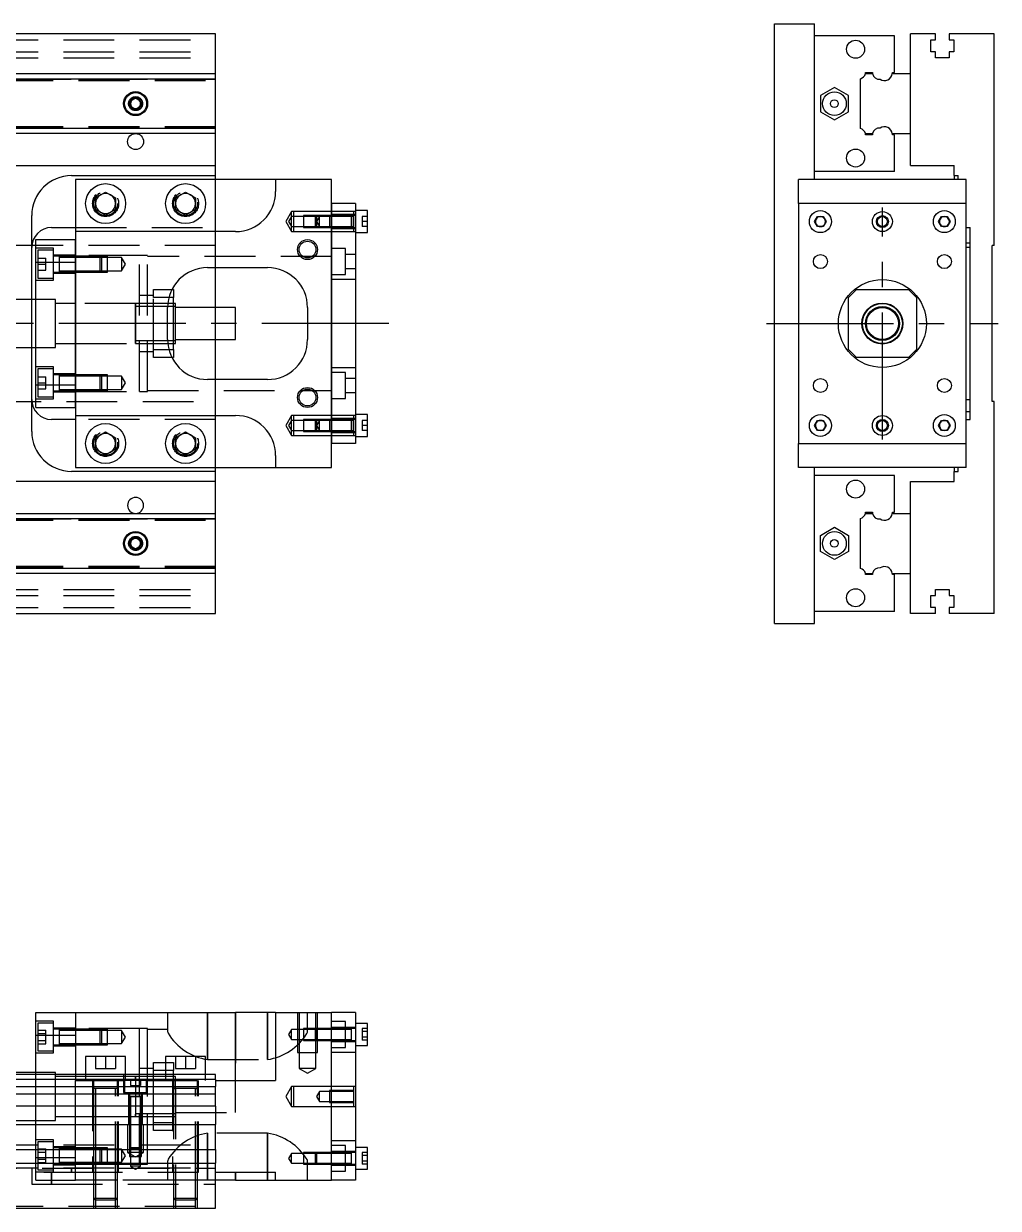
# Model space of a CAD drawing. Extents: x -10 to 596, y -254 to 77.
# Drawn here: x 352 to 595.8, y -221.3 to 75 of the extents above; entities that cross this region are included whole.
import ezdxf

# ---------------------------------------------------------------- set-up
doc = ezdxf.new("R2010")
doc.units = 0
doc.linetypes.add('CENTER', pattern=[50.8, 31.75, -6.35, 6.35, -6.35])
doc.linetypes.add('DASHED', pattern=[19.05, 12.7, -6.35])
doc.layers.get('0').update_dxf_attribs({"linetype": 'CONTINUOUS'})
doc.layers.add('CENTER', color=1, linetype='CENTER')

msp = doc.modelspace()

# ---------------------------------------------------------------- linework, layer by layer
at = {"color": 7, "linetype": 'CONTINUOUS'}
for p, q in [((539.79, -75), (539.79, 75)), ((539.79, 75), (549.79, 75)), ((549.79, 36), (549.79, 75)), ((400, 72.5), (275, 72.5)), ((400, 62.5), (400, 72.5)), ((569.79, 72), (549.79, 72)), ((569.79, 62.8), (569.79, 72)), ((573.79, 62.5), (573.79, 72.5)), ((580.09, 72.5), (573.79, 72.5)), ((580.09, 71), (580.09, 72.5)), ((583.49, 72.5), (583.49, 71)), ((594.79, 72.5), (583.49, 72.5)), ((594.79, 19.5), (594.79, 72.5)), ((578.94, 71), (580.09, 71)), ((578.94, 68), (578.94, 71)), ((583.49, 71), (584.64, 71)), ((584.64, 71), (584.64, 68)), ((580.09, 68), (578.94, 68)), ((580.09, 66.5), (580.09, 68)), ((583.49, 66.5), (580.09, 66.5)), ((583.49, 68), (583.49, 66.5)), ((584.64, 68), (583.49, 68)), ((275, 62.5), (400, 62.5)), ((400, 61.247728), (400, 62.5)), ((562.542272, 62.5), (564.31668, 62.5)), ((562.587056, 62.8), (564.29, 62.8)), ((569.267372, 62.5), (573.79, 62.5)), ((569.29, 62.8), (569.79, 62.8)), ((573.79, 47.5), (573.79, 62.5)), ((573.79, 47.5), (573.79, 62.5)), ((275, 61.247728), (400, 61.247728)), ((400, 48.752272), (400, 61.247728)), ((561.29, 48.752272), (561.29, 61.247728)), ((378.75, 55.721688), (380, 56.443376)), ((380, 56.443376), (381.25, 55.721688)), ((551.29, 57.020726), (551.289999, 52.979274)), ((554.79, 59.041452), (551.29, 57.020726)), ((558.289999, 57.020726), (554.79, 59.041452)), ((558.289999, 52.979274), (558.289999, 57.020726)), ((378.75, 54.278312), (378.75, 55.721688)), ((380, 53.556624), (378.75, 54.278312)), ((381.25, 54.278312), (380, 53.556624)), ((381.25, 55.721688), (381.25, 54.278312)), ((551.289999, 52.979274), (554.79, 50.958548)), ((554.79, 50.958548), (558.289999, 52.979274)), ((400, 48.752272), (275, 48.752272)), ((400, 47.5), (275, 47.5)), ((400, 47.5), (400, 48.752272)), ((400, 39.5), (400, 47.5)), ((562.542272, 47.5), (564.31668, 47.5)), ((569.267372, 47.5), (573.79, 47.5)), ((573.79, 39.5), (573.79, 47.5)), ((564.29, 47.2), (562.587056, 47.2)), ((569.79, 47.2), (569.29, 47.2)), ((569.79, 38), (569.79, 47.2)), ((326.708204, 39.5), (400, 39.5)), ((400, 37), (400, 39.5)), ((573.79, 39.5), (584.79, 39.5)), ((584.79, 37), (584.79, 39.5)), ((364, 37), (400, 37)), ((365, 36), (365, 23)), ((415, 36), (365, 36)), ((400, 36), (400, 37)), ((415, 36), (415, 33)), ((429, 36), (415, 36)), ((429, 30), (429, 36)), ((545.79, 30), (545.79, 36)), ((587.79, 36), (545.79, 36)), ((569.79, 38), (549.79, 38)), ((584.79, 37), (585.79, 37)), ((584.79, 37), (584.79, 36)), ((585.79, 36), (585.79, 37)), ((587.79, 30), (587.79, 36)), ((370, 31.443376), (372.5, 32.886752)), ((372.5, 32.886752), (375, 31.443376)), ((390, 31.443376), (392.5, 32.886752)), ((392.5, 32.886752), (395, 31.443376)), ((370, 28.556624), (370, 31.443376)), ((375, 31.443376), (375, 28.556624)), ((390, 28.556624), (390, 31.443376)), ((395, 31.443376), (395, 28.556624)), ((435, 30), (429, 30)), ((429, 30), (429, -30)), ((429, -30), (429, 30)), ((435, 30), (435, -30)), ((545.79, 30), (545.79, -30)), ((587.79, 30), (545.79, 30)), ((587.79, -30), (587.79, 30)), ((354, 6), (354, 27)), ((372.5, 27.113248), (370, 28.556624)), ((375, 28.556624), (372.5, 27.113248)), ((392.5, 27.113248), (390, 28.556624)), ((395, 28.556624), (392.5, 27.113248)), ((434, 23.999994), (434, 27.000006)), ((434, 23.999994), (434, 27.000006)), ((434, 26.75), (434, 27.000006)), ((434, 24.25), (434, 26.75)), ((438, 28.25), (435, 28.25)), ((438, 22.75), (438, 28.25)), ((549.846624, 25.5), (550.568312, 26.75)), ((550.568312, 26.75), (552.011688, 26.75)), ((552.011688, 26.75), (552.733376, 25.5)), ((580.846624, 25.5), (581.568312, 26.75)), ((581.568312, 26.75), (583.011688, 26.75)), ((583.011688, 26.75), (583.733376, 25.5)), ((359, 24), (365, 24)), ((434, 23.999994), (434, 24.25)), ((550.568312, 24.25), (549.846624, 25.5)), ((552.011688, 24.25), (550.568312, 24.25)), ((552.733376, 25.5), (552.011688, 24.25)), ((581.568312, 24.25), (580.846624, 25.5)), ((583.011688, 24.25), (581.568312, 24.25)), ((583.733376, 25.5), (583.011688, 24.25)), ((587.79, 24), (588.79, 24)), ((588.79, -24), (588.79, 24)), ((355, 21), (365, 21)), ((355, 15.32971), (355, 21)), ((365, 23), (365, 15.32971)), ((405, 23), (365, 23)), ((435, 22.75), (438, 22.75)), ((588.79, 20.1), (587.79, 20.1)), ((588.79, 19), (587.79, 19)), ((594.79, 19.5), (594.29, 19.5)), ((594.29, -19.5), (594.29, 19.5)), ((355, 15.32971), (365, 15.32971)), ((355, -15.32971), (355, 15.32971)), ((360.9, 16.849248), (360.9, 12.849238)), ((360.9, 16.849248), (360.9, 12.849238)), ((365, -15.32971), (365, 15.32971)), ((365, 15.32971), (365, -15.32971)), ((398, 14), (413, 14)), ((400, 4), (400, 14)), ((355, 6), (350, 6)), ((389.5, 6.5), (388.317542, 6.5)), ((389.069714, 8.5), (389.5, 8.5)), ((389.5, 8.5), (389.5, 6.5)), ((389.5, -6.5), (389.5, 6.5)), ((560.29, 8.5), (558.29, 6.5)), ((558.29, -6.5), (558.29, 6.5)), ((560.29, 8.5), (573.29, 8.5)), ((575.29, 6.5), (573.29, 8.5)), ((575.29, 6.5), (575.29, -6.5)), ((388, -4), (388, 4)), ((389.5, 4.25), (388.003126, 4.25)), ((390, 5), (389.5, 5)), ((390, 4.25), (389.5, 4.25)), ((390, 0), (390, 5)), ((405, 4), (390, 4)), ((405, 0), (405, 4)), ((423, 4), (423, -4)), ((390, -5), (390, 0)), ((405, -4), (405, 0)), ((388.003126, -4.25), (389.5, -4.25)), ((389.5, -4.25), (390, -4.25)), ((389.5, -5), (390, -5)), ((390, -4), (405, -4)), ((400, -14), (400, -4)), ((350, -6), (355, -6)), ((354, -27), (354, -6)), ((388.317542, -6.5), (389.5, -6.5)), ((389.5, -8.5), (389.069714, -8.5)), ((389.5, -6.5), (389.5, -8.5)), ((558.29, -6.5), (560.29, -8.5)), ((573.29, -8.5), (560.29, -8.5)), ((573.29, -8.5), (575.29, -6.5)), ((360.9, -12.849238), (360.9, -16.849248)), ((413, -14), (398, -14)), ((355, -21), (355, -15.32971)), ((355, -15.32971), (365, -15.32971)), ((365, -15.32971), (365, -23)), ((587.79, -19), (588.79, -19)), ((594.79, -19.5), (594.29, -19.5)), ((594.79, -72.5), (594.79, -19.5)), ((355, -21), (365, -21)), ((365, -23), (405, -23)), ((365, -23), (365, -36)), ((438, -22.75), (435, -22.75)), ((438, -28.25), (438, -22.75)), ((587.79, -22), (588.79, -22)), ((365, -24), (359, -24)), ((549.846624, -25.5), (550.568312, -24.25)), ((550.568312, -26.75), (549.846624, -25.5)), ((550.568312, -24.25), (552.011688, -24.25)), ((552.011688, -24.25), (552.733376, -25.5)), ((552.733376, -25.5), (552.011688, -26.75)), ((580.846624, -25.5), (581.568312, -24.25)), ((581.568312, -26.75), (580.846624, -25.5)), ((581.568312, -24.25), (583.011688, -24.25)), ((583.011688, -24.25), (583.733376, -25.5)), ((583.733376, -25.5), (583.011688, -26.75)), ((587.79, -24), (588.79, -24)), ((370, -28.556624), (372.5, -27.113248)), ((370, -31.443376), (370, -28.556624)), ((372.5, -27.113248), (375, -28.556624)), ((375, -28.556624), (375, -31.443376)), ((390, -28.556624), (392.5, -27.113248)), ((390, -31.443376), (390, -28.556624)), ((392.5, -27.113248), (395, -28.556624)), ((395, -28.556624), (395, -31.443376)), ((435, -28.25), (438, -28.25)), ((552.011688, -26.75), (550.568312, -26.75)), ((583.011688, -26.75), (581.568312, -26.75)), ((372.5, -32.886752), (370, -31.443376)), ((375, -31.443376), (372.5, -32.886752)), ((392.5, -32.886752), (390, -31.443376)), ((395, -31.443376), (392.5, -32.886752)), ((435, -30), (429, -30)), ((429, -36), (429, -30)), ((545.79, -30), (587.79, -30)), ((545.79, -36), (545.79, -30)), ((587.79, -36), (587.79, -30)), ((415, -33), (415, -36)), ((400, -37), (364, -37)), ((365, -36), (415, -36)), ((400, -37), (400, -36)), ((400, -39.5), (400, -37)), ((415, -36), (429, -36)), ((587.79, -36), (545.79, -36)), ((549.79, -75), (549.79, -36)), ((569.79, -38), (549.79, -38)), ((569.79, -47.2), (569.79, -38)), ((584.79, -36), (584.79, -37)), ((584.79, -39.5), (584.79, -37)), ((584.79, -37), (585.79, -37)), ((585.79, -37), (585.79, -36)), ((400, -39.5), (326.708204, -39.5)), ((400, -47.5), (400, -39.5)), ((573.79, -47.5), (573.79, -39.5)), ((573.79, -39.5), (584.79, -39.5)), ((562.587056, -47.2), (564.29, -47.2)), ((569.29, -47.2), (569.79, -47.2)), ((275, -47.5), (400, -47.5)), ((275, -48.752272), (400, -48.752272)), ((400, -48.752272), (400, -47.5)), ((400, -61.247728), (400, -48.752272)), ((561.29, -61.247728), (561.29, -48.752272)), ((562.542272, -47.5), (564.31668, -47.5)), ((569.267372, -47.5), (573.79, -47.5)), ((573.79, -62.5), (573.79, -47.5)), ((573.79, -62.5), (573.79, -47.5)), ((551.289999, -52.979274), (554.79, -50.958548)), ((551.29, -57.020726), (551.289999, -52.979274)), ((554.79, -50.958548), (558.289999, -52.979274)), ((558.289999, -52.979274), (558.289999, -57.020726)), ((378.75, -54.278312), (380, -53.556624)), ((378.75, -55.721688), (378.75, -54.278312)), ((380, -56.443376), (378.75, -55.721688)), ((380, -53.556624), (381.25, -54.278312)), ((381.25, -55.721688), (380, -56.443376)), ((381.25, -54.278312), (381.25, -55.721688)), ((554.79, -59.041452), (551.29, -57.020726)), ((558.289999, -57.020726), (554.79, -59.041452)), ((400, -61.247728), (275, -61.247728)), ((400, -62.5), (400, -61.247728)), ((400, -62.5), (275, -62.5)), ((400, -72.5), (400, -62.5)), ((562.542272, -62.5), (564.31668, -62.5)), ((564.29, -62.8), (562.587056, -62.8)), ((569.267372, -62.5), (573.79, -62.5)), ((569.79, -62.8), (569.29, -62.8)), ((569.79, -72), (569.79, -62.8)), ((573.79, -72.5), (573.79, -62.5)), ((578.94, -68), (580.09, -68)), ((578.94, -71), (578.94, -68)), ((580.09, -66.5), (583.49, -66.5)), ((580.09, -68), (580.09, -66.5)), ((583.49, -66.5), (583.49, -68)), ((583.49, -68), (584.64, -68)), ((584.64, -68), (584.64, -71)), ((580.09, -71), (578.94, -71)), ((580.09, -72.5), (580.09, -71)), ((583.49, -71), (583.49, -72.5)), ((584.64, -71), (583.49, -71)), ((275, -72.5), (400, -72.5)), ((569.79, -72), (549.79, -72)), ((580.09, -72.5), (573.79, -72.5)), ((594.79, -72.5), (583.49, -72.5)), ((539.79, -75), (549.79, -75)), ((355, -177.98029), (355, -172.31)), ((355, -172.31), (365, -172.31)), ((365, -172.31), (405, -172.31)), ((365, -172.31), (365, -187.81)), ((405, -189.31), (405, -172.31)), ((415, -172.31), (405, -172.31)), ((415, -172.31), (429, -172.31)), ((415, -172.31), (415, -189.31)), ((435, -172.31), (429, -172.31)), ((429, -214.31), (429, -172.31)), ((435, -172.31), (435, -214.31)), ((438, -175.06), (435, -175.06)), ((438, -180.56), (438, -175.06)), ((355, -177.98029), (365, -177.98029)), ((355, -187.81), (355, -177.98029)), ((435, -180.56), (438, -180.56)), ((377.5, -183.31), (367.5, -183.31)), ((367.5, -183.31), (367.5, -187.81)), ((377.5, -187.81), (377.5, -183.31)), ((397.5, -183.31), (387.5, -183.31)), ((387.5, -183.31), (387.5, -187.81)), ((397.5, -187.81), (397.5, -183.31)), ((400, -187.81), (270.5, -187.81)), ((400, -189.062272), (270.5, -189.062272)), ((355, -187.31), (349.995, -187.31)), ((400, -189.062272), (400, -187.81)), ((400, -189.062272), (400, -190.83668)), ((400, -189.31), (415, -189.31)), ((270.5, -190.83668), (400, -190.83668)), ((400, -192.733076), (400, -190.83668)), ((400, -192.733076), (270.5, -192.733076)), ((400, -195.787372), (400, -192.733076)), ((400, -195.787372), (270.5, -195.787372)), ((400, -195.787372), (400, -200.31)), ((0, -200.31), (400, -200.31)), ((400, -206.61), (400, -200.31)), ((0, -206.61), (400, -206.61)), ((400, -206.61), (400, -210.01)), ((438, -206.06), (435, -206.06)), ((438, -211.56), (438, -206.06)), ((0, -210.01), (400, -210.01)), ((400, -221.31), (400, -210.01)), ((400, -212.31), (415, -212.31)), ((405, -214.31), (405, -212.31)), ((415, -214.31), (415, -212.31)), ((435, -211.56), (438, -211.56)), ((405, -214.31), (400, -214.31)), ((405, -214.31), (415, -214.31)), ((415, -214.31), (429, -214.31)), ((435, -214.31), (429, -214.31)), ((0, -221.31), (400, -221.31))]:
    msp.add_line(p, q, dxfattribs=at)
at = {"color": 3, "linetype": 'DASHED'}
for p, q in [((0, 71), (400, 71)), ((0, 68), (400, 68)), ((0, 66.5), (400, 66.5)), ((270.5, 61.1), (400, 61.1)), ((270.5, 60.8), (400, 60.8)), ((275, 61.1147), (400, 61.1147)), ((381.477374, 55.25955), (381.5, 55)), ((400, 49.2), (270.5, 49.2)), ((400, 48.9), (270.5, 48.9)), ((400, 48.8853), (275, 48.8853)), ((400, 24), (400, 36)), ((369.5, 30), (369.520026, 30.346056)), ((395.477798, 30.364306), (395.5, 30)), ((419, 28), (417.556624, 25.5)), ((419, 26.75), (418.278312, 25.5)), ((419, 26.75), (419, 28)), ((419.5, 28), (419, 28)), ((419, 24.25), (419, 26.75)), ((422, 26.75), (419, 26.75)), ((419.5, 28), (419.5, 23)), ((429, 28), (419.5, 28)), ((422, 26.999994), (422, 24.000006)), ((425.25, 26.999994), (422, 26.999994)), ((425, 26.75), (422, 26.75)), ((425.25, 27), (425, 26.75)), ((425, 24.25), (425, 26.75)), ((429, 26.75), (425, 26.75)), ((425.25, 27), (425.25, 24)), ((429, 27), (425.25, 27)), ((429, 26.999994), (425.25, 26.999994)), ((426, 26.75), (425.278312, 25.5)), ((426, 24.25), (426, 26.75)), ((428.5, 26.999994), (428.5, 26.75)), ((428.5, 26.75), (428.5, 24.25)), ((434.5, 28), (429, 28)), ((435, 27.25), (429, 27.25)), ((434, 27), (429, 27)), ((434, 26.75), (429, 26.75)), ((434, 27), (433.995, 27)), ((434, 26.875392), (434, 27)), ((434.005, 27), (434, 27)), ((435, 27), (434, 27)), ((434, 27), (434, 26.875392)), ((434, 24.124608), (434, 26.875392)), ((434, 26.875392), (434, 25.498804)), ((434.5, 26.75), (434, 26.75)), ((434.5, 28), (434.5, 27)), ((435, 28), (434.5, 28)), ((434.5, 27), (434.5, 24)), ((436.7, 26.75), (436.7, 25.5)), ((438, 26.75), (436.7, 26.75)), ((365, 24), (400, 24)), ((400, 23), (400, 24)), ((417.556624, 25.5), (419, 23)), ((418.278312, 25.5), (419, 24.25)), ((419, 23), (419, 24.25)), ((419, 24.25), (422, 24.25)), ((422, 24.25), (425, 24.25)), ((422, 24.000006), (425.25, 24.000006)), ((425, 24.25), (429, 24.25)), ((425, 24.25), (425.25, 24)), ((425.25, 24.000006), (429, 24.000006)), ((425.25, 24), (429, 24)), ((425.278312, 25.5), (426, 24.25)), ((428.5, 24.25), (428.5, 24.000006)), ((429, 24.25), (434, 24.25)), ((429, 24), (434, 24)), ((429, 23.75), (435, 23.75)), ((433.995, 24), (434, 24)), ((434, 25.498804), (434, 24.124608)), ((434, 24.25), (434.5, 24.25)), ((434, 24), (434, 24.124608)), ((434, 24.124608), (434, 24)), ((434, 24), (434.005, 24)), ((434, 24), (435, 24)), ((434.5, 24), (434.5, 23)), ((436.7, 25.5), (436.7, 24.25)), ((438, 25.5), (436.7, 25.5)), ((438, 24.25), (436.7, 24.25)), ((365, 15.32971), (365, 21)), ((400, 14), (400, 23)), ((419, 23), (419.5, 23)), ((419.5, 23), (429, 23)), ((429, 23), (434.5, 23)), ((434.5, 23), (435, 23)), ((400, 19.5), (76.969694, 19.5)), ((359.5, 18.849242), (355, 18.849242)), ((355.5, 18.349242), (355.5, 11.349242)), ((359.5, 18.349242), (355.5, 18.349242)), ((359.5, 10.849242), (359.5, 18.849242)), ((432.5, 18.75), (429, 18.75)), ((432.5, 12.25), (432.5, 18.75)), ((355.5, 16.349242), (357.5, 16.349242)), ((355.5, 14.849242), (357.5, 14.849242)), ((357.5, 14.849242), (357.5, 16.349242)), ((357.5, 13.349242), (357.5, 14.849242)), ((365, 17.099242), (359.5, 17.099242)), ((360.9, 16.849242), (359.5, 16.849242)), ((360.9, 16.849242), (360.895, 16.849242)), ((360.9, 16.849242), (360.9, 16.63278)), ((360.905, 16.849242), (360.9, 16.849242)), ((365, 16.849242), (360.9, 16.849242)), ((360.9, 16.63278), (360.9, 13.065704)), ((365, 16.499242), (360.9, 16.499242)), ((381, 17), (365, 17)), ((371.15, 16.849242), (365, 16.849242)), ((371.150006, 16.849238), (365, 16.849238)), ((371.5, 16.499242), (365, 16.499242)), ((371.15, 12.849242), (371.15, 16.849242)), ((371.5, 16.499242), (371.15, 16.849242)), ((373, 16.849238), (371.150006, 16.849238)), ((371.5, 16.499242), (371.5, 13.199242)), ((373, 16.499242), (371.5, 16.499242)), ((373, 12.849248), (373, 16.849238)), ((376.5, 16.499242), (373, 16.499242)), ((376.5, 16.499242), (376.5, 13.199242)), ((377.452628, 14.849242), (376.5, 16.499242)), ((376.5, 13.199242), (377.452628, 14.849242)), ((381, -17), (381, 17)), ((383, 17), (381, 17)), ((383, -17), (383, 17)), ((429, 16.75), (383, 16.75)), ((435, 17.25), (432.5, 17.25)), ((355.5, 13.349242), (357.5, 13.349242)), ((359.5, 12.849242), (360.9, 12.849242)), ((359.5, 12.599242), (365, 12.599242)), ((360.895, 12.849242), (360.9, 12.849242)), ((360.9, 13.199242), (365, 13.199242)), ((360.9, 13.065704), (360.9, 12.849242)), ((360.9, 12.849242), (360.905, 12.849242)), ((360.9, 12.849242), (365, 12.849242)), ((365, 13.199242), (371.5, 13.199242)), ((365, 12.849248), (371.150006, 12.849248)), ((365, 12.849242), (371.15, 12.849242)), ((371.15, 12.849242), (371.5, 13.199242)), ((371.150006, 12.849248), (373, 12.849248)), ((371.5, 13.199242), (373, 13.199242)), ((373, 13.199242), (376.5, 13.199242)), ((429, 12.25), (432.5, 12.25)), ((432.5, 13.75), (435, 13.75)), ((355, 10.849242), (359.5, 10.849242)), ((355.5, 11.349242), (359.5, 11.349242)), ((435, 11), (429, 11)), ((354, -6), (354, 6)), ((360, 6), (355, 6)), ((360, 0), (360, 6)), ((384.5, 7), (381, 7)), ((384.5, 8.5), (389.069714, 8.5)), ((384.5, 6.5), (384.5, 8.5)), ((388.317542, 6.5), (384.5, 6.5)), ((384.5, -6.5), (384.5, 6.5)), ((365, 5), (360, 5)), ((380.005, 5), (365, 5)), ((384.5, 5), (379.995, 5)), ((380, -5.000006), (380, 5.000006)), ((380, 4.43509), (380, 5)), ((380, 5), (380, 4.435078)), ((380, 4.435078), (380, -4.435962)), ((384.5, 4.25), (380, 4.25)), ((388.050126, 5), (384.5, 5)), ((388.003126, 4.25), (384.5, 4.25)), ((389.5, 5), (388.050126, 5)), ((400, -4), (400, 4)), ((360, -6), (360, 0)), ((360, -5), (365, -5)), ((365, -5), (380.005, -5)), ((379.995, -5), (384.5, -5)), ((380, -4.25), (384.5, -4.25)), ((380, -4.998998), (380, -4.435962)), ((380, -4.435962), (380, -5)), ((380, -5), (380, -4.998998)), ((384.5, -4.25), (388.003126, -4.25)), ((384.5, -5), (388.050126, -5)), ((388.050126, -5), (389.5, -5)), ((355, -6), (360, -6)), ((381, -7), (384.5, -7)), ((384.5, -6.5), (388.317542, -6.5)), ((384.5, -8.5), (384.5, -6.5)), ((389.069714, -8.5), (384.5, -8.5)), ((359.5, -10.849242), (355, -10.849242)), ((355.5, -11.349242), (355.5, -18.349242)), ((359.5, -11.349242), (355.5, -11.349242)), ((359.5, -18.849242), (359.5, -10.849242)), ((429, -11), (435, -11)), ((355.5, -13.349242), (357.5, -13.349242)), ((357.5, -14.849242), (357.5, -13.349242)), ((365, -12.599242), (359.5, -12.599242)), ((360.9, -12.849242), (359.5, -12.849242)), ((360.9, -12.849242), (360.895, -12.849242)), ((360.9, -12.849242), (360.9, -13.065704)), ((365, -12.849242), (360.9, -12.849242)), ((360.905, -12.849242), (360.9, -12.849242)), ((360.9, -13.065704), (360.9, -16.63278)), ((365, -13.199242), (360.9, -13.199242)), ((371.15, -12.849242), (365, -12.849242)), ((371.150006, -12.849248), (365, -12.849248)), ((371.5, -13.199242), (365, -13.199242)), ((371.15, -16.849242), (371.15, -12.849242)), ((371.5, -13.199242), (371.15, -12.849242)), ((373, -12.849248), (371.150006, -12.849248)), ((371.5, -13.199242), (371.5, -16.499242)), ((373, -13.199242), (371.5, -13.199242)), ((373, -16.849238), (373, -12.849248)), ((376.5, -13.199242), (373, -13.199242)), ((376.5, -13.199242), (376.5, -16.499242)), ((377.452628, -14.849242), (376.5, -13.199242)), ((400, -23), (400, -14)), ((432.5, -12.25), (429, -12.25)), ((432.5, -18.75), (432.5, -12.25)), ((435, -13.75), (432.5, -13.75)), ((355.5, -14.849242), (357.5, -14.849242)), ((355.5, -16.349242), (357.5, -16.349242)), ((357.5, -16.349242), (357.5, -14.849242)), ((359.5, -16.849242), (360.9, -16.849242)), ((359.5, -17.099242), (365, -17.099242)), ((360.895, -16.849242), (360.9, -16.849242)), ((360.9, -16.499242), (365, -16.499242)), ((360.9, -16.63278), (360.9, -16.849242)), ((360.9, -16.849242), (365, -16.849242)), ((360.9, -16.849242), (360.905, -16.849242)), ((365, -21), (365, -15.32971)), ((365, -16.499242), (371.5, -16.499242)), ((365, -16.849238), (371.150006, -16.849238)), ((365, -16.849242), (371.15, -16.849242)), ((365, -17), (381, -17)), ((371.15, -16.849242), (371.5, -16.499242)), ((371.150006, -16.849238), (373, -16.849238)), ((371.5, -16.499242), (373, -16.499242)), ((373, -16.499242), (376.5, -16.499242)), ((376.5, -16.499242), (377.452628, -14.849242)), ((381, -17), (383, -17)), ((383, -16.75), (429, -16.75)), ((432.5, -17.25), (435, -17.25)), ((76.969694, -19.5), (400, -19.5)), ((355, -18.849242), (359.5, -18.849242)), ((355.5, -18.349242), (359.5, -18.349242)), ((429, -18.75), (432.5, -18.75)), ((400, -24), (400, -23)), ((419, -23), (417.556624, -25.5)), ((419, -24.25), (419, -23)), ((419.5, -23), (419, -23)), ((419.5, -23), (419.5, -28)), ((429, -23), (419.5, -23)), ((434.5, -23), (429, -23)), ((434.5, -23), (434.5, -24)), ((435, -23), (434.5, -23)), ((400, -24), (365, -24)), ((400, -36), (400, -24)), ((417.556624, -25.5), (419, -28)), ((419, -24.25), (418.278312, -25.5)), ((418.278312, -25.5), (419, -26.75)), ((419, -26.75), (419, -24.25)), ((422, -24.25), (419, -24.25)), ((425.25, -24.000002), (422, -24.000006)), ((422, -24.000006), (422, -26.999994)), ((425, -24.25), (422, -24.25)), ((425.25, -24), (425, -24.25)), ((425, -26.75), (425, -24.25)), ((429, -24.25), (425, -24.25)), ((425.25, -24), (425.25, -27)), ((429, -24), (425.25, -24)), ((429, -24.000006), (425.25, -24.000002)), ((426, -24.25), (425.278312, -25.5)), ((425.278312, -25.5), (426, -26.75)), ((426, -26.75), (426, -24.25)), ((428.5, -24.000006), (428.5, -24.25)), ((428.5, -24.25), (428.5, -26.75)), ((435, -23.75), (429, -23.75)), ((434, -24), (429, -24)), ((434, -24.25), (429, -24.25)), ((434, -24), (433.995, -24)), ((434, -27.000006), (434, -23.999994)), ((434, -26.99949), (434, -23.999994)), ((434, -24.124608), (434, -24)), ((435, -24), (434, -24)), ((434.005, -24), (434, -24)), ((434, -24), (434, -24.124608)), ((434, -26.875392), (434, -24.124608)), ((434, -24.124608), (434, -25.501196)), ((434.5, -24.25), (434, -24.25)), ((434, -25.501196), (434, -26.875392)), ((434.5, -24), (434.5, -27)), ((436.7, -24.25), (436.7, -25.5)), ((438, -24.25), (436.7, -24.25)), ((438, -25.5), (436.7, -25.5)), ((436.7, -25.5), (436.7, -26.75)), ((419, -28), (419, -26.75)), ((419, -26.75), (422, -26.75)), ((419, -28), (419.5, -28)), ((419.5, -28), (429, -28)), ((422, -26.75), (425, -26.75)), ((422, -26.999994), (425.25, -26.999998)), ((425, -26.75), (429, -26.75)), ((425, -26.75), (425.25, -27)), ((425.25, -26.999998), (429, -26.999994)), ((425.25, -27), (429, -27)), ((428.5, -26.75), (428.5, -26.999994)), ((429, -26.75), (434, -26.75)), ((429, -27), (434, -27)), ((429, -27.25), (435, -27.25)), ((429, -28), (434.5, -28)), ((433.995, -27), (434, -27)), ((434, -26.75), (434.5, -26.75)), ((434, -27), (434, -26.875392)), ((434, -26.875392), (434, -27)), ((434, -27.000006), (434, -26.99949)), ((434, -27), (435, -27)), ((434, -27), (434.005, -27)), ((434.5, -27), (434.5, -28)), ((434.5, -28), (435, -28)), ((438, -26.75), (436.7, -26.75)), ((375.477798, -29.635694), (375.5, -30)), ((389.5, -30), (389.520026, -29.653944)), ((270.5, -48.9), (400, -48.9)), ((270.5, -49.2), (400, -49.2)), ((275, -48.8853), (400, -48.8853)), ((381.477374, -54.74045), (381.5, -55)), ((400, -60.8), (270.5, -60.8)), ((400, -61.1), (270.5, -61.1)), ((400, -61.1147), (275, -61.1147)), ((0, -66.5), (400, -66.5)), ((0, -68), (400, -68)), ((0, -71), (400, -71)), ((359.5, -174.460758), (355, -174.460758)), ((359.5, -182.460758), (359.5, -174.460758)), ((388, -172.31), (388, -177.044622)), ((398, -184.114212), (398, -172.31)), ((398, -172.31), (398, -184.114212)), ((405, -172.31), (405, -189.31)), ((413, -172.31), (413, -184.114212)), ((413, -184.114212), (413, -172.31)), ((420.500006, -172.31), (420.500006, -182.31)), ((420.9, -172.31), (420.9, -182.31)), ((423, -177.044622), (423, -172.31)), ((425.1, -182.31), (425.1, -172.31)), ((425.499994, -182.31), (425.499994, -172.31)), ((432.5, -174.56), (429, -174.56)), ((432.5, -181.06), (432.5, -174.56)), ((355.5, -174.960758), (355.5, -178.460758)), ((359.5, -174.960758), (355.5, -174.960758)), ((355.5, -176.728706), (357.5, -176.728706)), ((355.5, -177.594732), (357.5, -177.594732)), ((357.5, -177.594732), (357.5, -176.728706)), ((357.5, -179.326782), (357.5, -177.594732)), ((365, -176.210758), (359.5, -176.210758)), ((360.9, -176.460758), (359.5, -176.460758)), ((360.9, -176.460758), (360.895, -176.460758)), ((360.9, -176.460752), (360.9, -177.045768)), ((360.9, -176.460758), (360.9, -176.677426)), ((365, -176.460758), (360.9, -176.460758)), ((360.905, -176.460758), (360.9, -176.460758)), ((360.9, -176.677426), (360.9, -177.045772)), ((365, -176.810758), (360.9, -176.810758)), ((360.9, -177.045768), (360.9, -178.320712)), ((360.9, -177.045772), (360.9, -178.460758)), ((381, -176.31), (365, -176.31)), ((371.15, -176.460758), (365, -176.460758)), ((371.15, -176.46076), (365, -176.460762)), ((371.5, -176.810758), (365, -176.810758)), ((371.15, -178.460758), (371.15, -176.460758)), ((371.5, -176.810758), (371.15, -176.460758)), ((373, -176.460762), (371.15, -176.46076)), ((371.5, -176.810758), (371.5, -178.460758)), ((373, -176.810758), (371.5, -176.810758)), ((373, -180.460752), (373, -176.460762)), ((376.5, -176.810758), (373, -176.810758)), ((376.5, -176.810758), (376.5, -180.110758)), ((377.452628, -178.460758), (376.5, -176.810758)), ((381, -187.81), (381, -176.31)), ((383, -176.31), (381, -176.31)), ((383, -187.81), (383, -176.31)), ((388, -176.56), (383, -176.56)), ((388, -177.044622), (388.03311, -177.266202)), ((388.03311, -177.266202), (388.13006, -177.52654)), ((419, -176.56), (418.278312, -177.81)), ((419, -179.06), (419, -176.56)), ((422, -176.56), (419, -176.56)), ((425.25, -176.310002), (422, -176.310006)), ((422, -176.310006), (422, -179.309994)), ((425, -176.56), (422, -176.56)), ((422.840926, -177.587602), (422.9594, -177.292522)), ((422.9594, -177.292522), (423, -177.044622)), ((425.25, -176.31), (425, -176.56)), ((425, -179.06), (425, -176.56)), ((429, -176.56), (425, -176.56)), ((425.25, -176.31), (425.25, -179.31)), ((429, -176.31), (425.25, -176.31)), ((429, -176.310006), (425.25, -176.310002)), ((435, -176.06), (429, -176.06)), ((434, -176.31), (429, -176.31)), ((434, -176.56), (429, -176.56)), ((434, -176.31), (433.995, -176.31)), ((434, -177.679962), (434, -176.309994)), ((434, -176.434678), (434, -176.31)), ((434.005, -176.31), (434, -176.31)), ((435, -176.31), (434, -176.31)), ((434, -177.679964), (434, -176.434678)), ((434, -177.813062), (434, -177.679962)), ((434, -177.813062), (434, -177.679964)), ((436.7, -176.366624), (436.7, -177.088312)), ((438, -176.366624), (436.7, -176.366624)), ((438, -177.088312), (436.7, -177.088312)), ((436.7, -177.088312), (436.7, -178.531688)), ((355.5, -178.460758), (355.5, -181.960758)), ((355.5, -179.326782), (357.5, -179.326782)), ((355.5, -180.192808), (357.5, -180.192808)), ((357.5, -180.192808), (357.5, -179.326782)), ((359.5, -180.460758), (360.9, -180.460758)), ((359.5, -180.710758), (365, -180.710758)), ((360.895, -180.460758), (360.9, -180.460758)), ((360.9, -178.320712), (360.9, -178.600804)), ((360.9, -178.460758), (360.9, -179.875816)), ((360.9, -178.600804), (360.9, -179.87582)), ((360.9, -179.875816), (360.9, -180.24405)), ((360.9, -179.87582), (360.9, -180.460762)), ((360.9, -180.110758), (365, -180.110758)), ((360.9, -180.24405), (360.9, -180.460758)), ((360.9, -180.460758), (365, -180.460758)), ((360.9, -180.460758), (360.905, -180.460758)), ((365, -180.110758), (371.5, -180.110758)), ((365, -180.460752), (371.15, -180.460756)), ((365, -180.460758), (371.15, -180.460758)), ((371.15, -180.460758), (371.15, -178.460758)), ((371.15, -180.460758), (371.5, -180.110758)), ((371.15, -180.460756), (373, -180.460752)), ((371.5, -178.460758), (371.5, -180.110758)), ((371.5, -180.110758), (373, -180.110758)), ((373, -180.110758), (376.5, -180.110758)), ((376.5, -180.110758), (377.452628, -178.460758)), ((418.278312, -177.81), (419, -179.06)), ((419, -179.06), (422, -179.06)), ((422, -179.06), (425, -179.06)), ((422, -179.309994), (425.25, -179.309998)), ((425, -179.06), (429, -179.06)), ((425, -179.06), (425.25, -179.31)), ((425.25, -179.309998), (429, -179.309994)), ((425.25, -179.31), (429, -179.31)), ((429, -179.06), (434, -179.06)), ((429, -179.31), (434, -179.31)), ((429, -179.56), (435, -179.56)), ((433.995, -179.31), (434, -179.31)), ((434, -179.310006), (434, -177.813062)), ((434, -178.010046), (434, -177.813062)), ((434, -179.18533), (434, -178.010046)), ((434, -179.31), (434, -179.18533)), ((434, -179.31), (434.005, -179.31)), ((434, -179.31), (435, -179.31)), ((438, -178.531688), (436.7, -178.531688)), ((436.7, -178.531688), (436.7, -179.253376)), ((438, -179.253376), (436.7, -179.253376)), ((355, -182.460758), (359.5, -182.460758)), ((355.5, -181.960758), (359.5, -181.960758)), ((370, -183.31), (370, -186.31)), ((372.5, -183.31), (372.5, -186.31)), ((375, -183.31), (375, -186.31)), ((390, -183.31), (390, -186.31)), ((392.5, -183.31), (392.5, -186.31)), ((395, -183.31), (395, -186.31)), ((420.500006, -182.31), (425.499994, -182.31)), ((420.9, -182.31), (420.9, -186.31)), ((425.1, -186.31), (425.1, -182.31)), ((429, -181.06), (432.5, -181.06)), ((435, -182.31), (429, -182.31)), ((370, -186.31), (372.5, -186.31)), ((372.5, -186.31), (375, -186.31)), ((384.5, -186.31), (381, -186.31)), ((384.5, -184.81), (387.5, -184.81)), ((384.5, -186.81), (384.5, -184.81)), ((387.5, -184.81), (389.5, -184.81)), ((389.5, -184.81), (389.5, -186.81)), ((390, -186.31), (392.5, -186.31)), ((392.5, -186.31), (395, -186.31)), ((398, -184.114212), (413, -184.114212)), ((423, -186.31), (420.9, -186.31)), ((420.9, -186.31), (423, -187.522436)), ((425.1, -186.31), (423, -186.31)), ((423, -187.522436), (425.1, -186.31)), ((360, -187.31), (355, -187.31)), ((355, -200.31), (355, -187.81)), ((360, -187.81), (360, -187.31)), ((360, -193.31), (360, -187.81)), ((365, -188.31), (360, -188.31)), ((365, -187.81), (365, -189.31)), ((367.5, -188.31), (365, -188.31)), ((365, -189.31), (377.25, -189.31)), ((365, -200.31), (365, -189.31)), ((367.5, -187.81), (367.5, -189.31)), ((377.5, -188.31), (367.5, -188.31)), ((369.25, -189.31), (369.25, -212.31)), ((369.5, -189.31), (369.5, -191.31)), ((375.5, -191.31), (375.5, -189.31)), ((375.75, -212.31), (375.75, -189.31)), ((377, -187.81), (377, -192.31)), ((382.75, -189.31), (377.25, -189.31)), ((377.25, -189.31), (377.25, -192.31)), ((377.5, -189.31), (377.5, -187.81)), ((380.005, -188.31), (377.5, -188.31)), ((378.75, -189.31), (378.75, -190.61)), ((381, -188.31), (379.995, -188.31)), ((380, -188.31), (380, -188.874922)), ((380, -188.87491), (380, -188.31)), ((380, -188.874922), (380, -189.2097)), ((380, -189.06), (390, -189.06)), ((380, -189.31), (380, -190.61)), ((381, -189.31), (381, -187.81)), ((384.5, -188.31), (381, -188.31)), ((381, -192.31), (381, -189.31)), ((381.25, -189.31), (381.25, -190.61)), ((382.75, -189.31), (400, -189.31)), ((382.75, -192.31), (382.75, -189.31)), ((383, -192.31), (383, -187.81)), ((387.5, -186.81), (384.5, -186.81)), ((384.5, -187.81), (384.5, -186.81)), ((384.5, -189.31), (384.5, -187.81)), ((387.5, -188.31), (384.5, -188.31)), ((384.5, -199.81), (384.5, -189.31)), ((389.5, -186.81), (387.5, -186.81)), ((387.5, -187.81), (387.5, -189.31)), ((389.5, -188.31), (387.5, -188.31)), ((389.25, -189.31), (389.25, -212.31)), ((389.5, -187.81), (389.5, -186.81)), ((389.5, -189.31), (389.5, -187.81)), ((390, -188.31), (389.5, -188.31)), ((389.5, -189.31), (389.5, -191.31)), ((390, -189.31), (390, -188.31)), ((390, -191.31), (390, -189.31)), ((395.5, -191.31), (395.5, -189.31)), ((395.75, -212.31), (395.75, -189.31)), ((397.5, -189.31), (397.5, -187.81)), ((405, -197.31), (405, -189.31)), ((375.500006, -191.31), (369.499994, -191.31)), ((369.5, -191.305), (369.5, -191.31)), ((369.849602, -191.31), (369.5, -191.31)), ((369.5, -191.31), (369.5, -200.31)), ((369.5, -191.31), (369.5, -191.315)), ((375.15035, -191.31), (369.849602, -191.31)), ((370, -191.31), (370, -200.31)), ((375, -212.31), (375, -191.31)), ((375.5, -191.31), (375.15035, -191.31)), ((375.5, -191.31), (375.5, -191.305)), ((375.5, -212.31), (375.5, -191.31)), ((375.5, -191.315), (375.5, -191.31)), ((377, -192.31), (383, -192.31)), ((378.25, -192.31), (378.25, -200.31)), ((378.5, -192.31), (378.5, -193.31)), ((378.75, -190.61), (380, -190.61)), ((380, -190.61), (381.25, -190.61)), ((380, -190.70963), (380, -192.309882)), ((380, -192.309882), (380, -193.109974)), ((381, -193.31), (381, -192.31)), ((381.5, -193.31), (381.5, -192.31)), ((381.75, -200.31), (381.75, -192.31)), ((383, -193.31), (383, -192.31)), ((395.500006, -191.31), (389.499994, -191.31)), ((395.500006, -191.31), (389.499994, -191.31)), ((395.500006, -191.31), (389.499994, -191.31)), ((389.5, -191.305), (389.5, -191.31)), ((389.5, -191.31), (389.84965, -191.31)), ((389.849602, -191.31), (389.5, -191.31)), ((389.5, -191.31), (389.5, -191.315)), ((389.5, -191.31), (389.5, -212.31)), ((395.15035, -191.31), (389.849602, -191.31)), ((390, -191.31), (390, -212.31)), ((395, -212.31), (395, -191.31)), ((395.150204, -191.31), (395.5, -191.31)), ((395.5, -191.31), (395.15035, -191.31)), ((395.5, -191.31), (395.5, -191.305)), ((395.5, -191.315), (395.5, -191.31)), ((395.5, -212.31), (395.5, -191.31)), ((419, -190.81), (417.556624, -193.31)), ((419, -195.81), (419, -190.81)), ((419.5, -190.81), (419, -190.81)), ((419.5, -190.81), (419.5, -195.81)), ((429, -190.81), (419.5, -190.81)), ((426, -192.06), (425.278312, -193.31)), ((426, -194.56), (426, -192.06)), ((428.5, -192.06), (426, -192.06)), ((428.5, -191.810006), (428.5, -194.809994)), ((429, -191.810006), (428.5, -191.810006)), ((434.5, -192.06), (428.5, -192.06)), ((434.5, -190.81), (429, -190.81)), ((434.5, -191.810006), (429, -191.810006)), ((434.5, -190.81), (434.5, -195.81)), ((435, -190.81), (434.5, -190.81)), ((360, -199.31), (360, -193.31)), ((381.500006, -193.31), (378.499994, -193.31)), ((380, -193.31), (378.499994, -193.31)), ((381.500006, -193.31), (378.499994, -193.31)), ((378.5, -193.305), (378.5, -193.31)), ((378.5, -193.31), (378.62467, -193.31)), ((378.624678, -193.31), (378.5, -193.31)), ((378.5, -193.31), (378.5, -200.31)), ((378.5, -193.31), (378.5, -193.315)), ((378.62467, -193.31), (381.375392, -193.31)), ((379.998804, -193.31), (378.624678, -193.31)), ((378.75, -193.31), (378.75, -200.31)), ((381.37533, -193.31), (379.998804, -193.31)), ((380, -193.109974), (380, -193.31)), ((381.500006, -193.31), (380, -193.31)), ((380, -193.31), (380, -197.745962)), ((381, -210.31), (381, -193.31)), ((381.25, -200.31), (381.25, -193.31)), ((381.5, -193.31), (381.37533, -193.31)), ((381.375392, -193.31), (381.5, -193.31)), ((381.5, -193.31), (381.5, -193.305)), ((381.5, -200.31), (381.5, -193.31)), ((381.5, -193.315), (381.5, -193.31)), ((383, -210.31), (383, -193.31)), ((417.556624, -193.31), (419, -195.81)), ((425.278312, -193.31), (426, -194.56)), ((426, -194.56), (428.5, -194.56)), ((428.5, -194.56), (434.5, -194.56)), ((428.5, -194.809994), (429, -194.809994)), ((429, -194.809994), (434.5, -194.809994)), ((360, -198.31), (365, -198.31)), ((365, -198.31), (369.5, -198.31)), ((369.5, -198.31), (370, -198.31)), ((370, -198.31), (380.005, -198.31)), ((379.995, -198.31), (389.5, -198.31)), ((380, -197.56), (390, -197.56)), ((380, -198.31), (380, -197.745962)), ((380, -197.745962), (380, -198.31)), ((380.005, -198.31), (389.5, -198.31)), ((389.5, -198.31), (390, -198.31)), ((390, -197.31), (405, -197.31)), ((419, -195.81), (419.5, -195.81)), ((419.5, -195.81), (429, -195.81)), ((429, -195.81), (434.5, -195.81)), ((434.5, -195.81), (435, -195.81)), ((350, -199.31), (355, -199.31)), ((355, -199.31), (360, -199.31)), ((355, -206.61), (355, -200.31)), ((365, -206.61), (365, -200.31)), ((369.5, -200.31), (369.5, -206.61)), ((370, -200.31), (370, -206.61)), ((378, -200.31), (378, -207.31)), ((378.5, -200.31), (378.5, -206.06)), ((378.500006, -200.31), (378.500006, -206.060006)), ((378.75, -200.31), (378.75, -206.31)), ((381.25, -206.31), (381.25, -200.31)), ((381.499994, -206.060006), (381.499994, -200.31)), ((381.5, -206.06), (381.5, -200.31)), ((382, -207.31), (382, -200.31)), ((384.5, -199.81), (389.5, -199.81)), ((384.5, -201.81), (384.5, -199.81)), ((359.5, -204.159242), (355, -204.159242)), ((359.5, -212.159242), (359.5, -204.159242)), ((389.5, -201.81), (384.5, -201.81)), ((413, -202.505788), (398, -202.505788)), ((398, -214.31), (398, -202.505788)), ((398, -202.505788), (398, -212.31)), ((413, -202.505788), (413, -214.31)), ((413, -212.31), (413, -202.505788)), ((429, -204.31), (435, -204.31)), ((0, -205.46), (400, -205.46)), ((355, -208.63971), (355, -206.61)), ((355.5, -204.659242), (355.5, -206.61)), ((359.5, -204.659242), (355.5, -204.659242)), ((355.5, -206.427192), (357.5, -206.427192)), ((355.5, -206.61), (355.5, -208.159242)), ((355.5, -207.293218), (357.5, -207.293218)), ((357.5, -207.293218), (357.5, -206.427192)), ((357.5, -209.025268), (357.5, -207.293218)), ((365, -205.909242), (359.5, -205.909242)), ((360.9, -206.159242), (359.5, -206.159242)), ((360.9, -206.159242), (360.895, -206.159242)), ((360.9, -206.159238), (360.9, -210.159248)), ((360.9, -206.159238), (360.9, -206.509242)), ((360.9, -206.159238), (360.9, -210.159248)), ((360.9, -206.159242), (360.9, -206.37591)), ((365, -206.159242), (360.9, -206.159242)), ((360.905, -206.159242), (360.9, -206.159242)), ((360.9, -206.37591), (360.9, -206.609676)), ((360.9, -206.509242), (360.9, -206.61)), ((365, -206.509242), (360.9, -206.509242)), ((360.9, -206.609676), (360.9, -208.159242)), ((360.9, -206.61), (360.9, -208.026198)), ((369.5, -206.159242), (365, -206.159242)), ((369.5, -206.159248), (365, -206.159248)), ((369.5, -206.509242), (365, -206.509242)), ((365, -210.01), (365, -206.61)), ((370, -206.159242), (369.5, -206.159242)), ((370, -206.159248), (369.5, -206.159248)), ((370, -206.509242), (369.5, -206.509242)), ((369.5, -206.61), (369.5, -210.01)), ((371.15, -206.159242), (370, -206.159242)), ((371.15, -206.159244), (370, -206.159248)), ((371.5, -206.509242), (370, -206.509242)), ((370, -206.61), (370, -210.01)), ((371.15, -206.61), (371.15, -206.159242)), ((371.5, -206.509242), (371.15, -206.159242)), ((373, -206.159248), (371.15, -206.159244)), ((371.15, -208.159242), (371.15, -206.61)), ((371.5, -206.509242), (371.5, -206.61)), ((373, -206.509242), (371.5, -206.509242)), ((371.5, -206.61), (371.5, -208.159242)), ((373, -206.61), (373, -206.159248)), ((376.5, -206.509242), (373, -206.509242)), ((373, -210.01), (373, -206.61)), ((376.5, -206.509242), (376.5, -209.809242)), ((377.452628, -208.159242), (376.5, -206.509242)), ((382, -207.31), (378, -207.31)), ((378, -207.31), (380, -208.4647)), ((378.5, -206.06), (381.5, -206.06)), ((378.5, -206.06), (378.75, -206.31)), ((378.500006, -206.060006), (378.500006, -206.61)), ((378.500006, -206.61), (378.500006, -208.31)), ((381.25, -206.31), (378.75, -206.31)), ((378.75, -206.31), (378.75, -208.31)), ((380, -208.4647), (382, -207.31)), ((381.25, -206.31), (381.5, -206.06)), ((381.25, -208.31), (381.25, -206.31)), ((381.499994, -206.61), (381.499994, -206.060006)), ((381.499994, -208.31), (381.499994, -206.61)), ((422, -207.310006), (422, -210.309994)), ((425.25, -207.310006), (422, -207.310006)), ((425.25, -207.31), (425, -207.56)), ((425.25, -207.31), (425.25, -210.31)), ((429, -207.31), (425.25, -207.31)), ((429, -207.310006), (425.25, -207.310006)), ((432.5, -205.56), (429, -205.56)), ((435, -207.06), (429, -207.06)), ((434, -207.31), (429, -207.31)), ((432.5, -212.06), (432.5, -205.56)), ((434, -207.31), (433.995, -207.31)), ((434, -208.679962), (434, -207.309994)), ((434, -207.434678), (434, -207.31)), ((435, -207.31), (434, -207.31)), ((434.005, -207.31), (434, -207.31)), ((436.7, -207.366624), (436.7, -208.088312)), ((438, -207.366624), (436.7, -207.366624)), ((355, -210.01), (355, -208.63971)), ((355, -208.63971), (365, -208.63971)), ((355, -211.31), (355, -210.01)), ((355.5, -208.159242), (355.5, -210.01)), ((355.5, -209.025268), (357.5, -209.025268)), ((355.5, -209.891294), (357.5, -209.891294)), ((355.5, -210.01), (355.5, -211.31)), ((357.5, -209.891294), (357.5, -209.025268)), ((359.5, -210.159242), (360.905, -210.159242)), ((360.895, -210.159242), (365, -210.159242)), ((360.9, -208.026198), (360.9, -208.292286)), ((360.9, -208.159242), (360.9, -210.159248)), ((360.9, -208.159242), (360.9, -210.159248)), ((360.9, -208.159242), (360.9, -209.942534)), ((360.9, -208.292286), (360.9, -209.809242)), ((360.9, -209.809242), (365, -209.809242)), ((360.9, -209.942534), (360.9, -210.010154)), ((360.9, -209.942534), (360.9, -210.010154)), ((360.9, -210.159242), (360.9, -209.942574)), ((360.9, -210.159242), (360.9, -209.942574)), ((360.9, -210.010154), (360.9, -210.159242)), ((360.9, -210.010154), (360.9, -210.159242)), ((365, -209.809242), (369.5, -209.809242)), ((365, -212.31), (365, -210.01)), ((365, -210.159238), (369.5, -210.159238)), ((365, -210.159242), (369.5, -210.159242)), ((365, -210.31), (369.5, -210.31)), ((369.5, -209.809242), (370, -209.809242)), ((369.5, -210.01), (369.5, -212.31)), ((369.5, -210.159238), (370, -210.159238)), ((369.5, -210.159242), (370, -210.159242)), ((369.5, -210.31), (370, -210.31)), ((370, -209.809242), (371.5, -209.809242)), ((370, -210.01), (370, -212.31)), ((370, -210.159238), (371.15, -210.15924)), ((370, -210.159242), (371.15, -210.159242)), ((370, -210.31), (381, -210.31)), ((371.15, -210.01), (371.15, -208.159242)), ((371.15, -210.159242), (371.15, -210.01)), ((371.15, -210.159242), (371.299242, -210.01)), ((371.15, -210.15924), (373, -210.159238)), ((371.299242, -210.01), (371.5, -209.809242)), ((371.5, -208.159242), (371.5, -209.809242)), ((371.5, -209.809242), (373, -209.809242)), ((373, -209.809242), (376.5, -209.809242)), ((373, -210.159238), (373, -210.01)), ((376.5, -209.809242), (377.452628, -208.159242)), ((378.500006, -208.31), (381.499994, -208.31)), ((378.75, -208.31), (378.75, -210.81)), ((381, -210.31), (383, -210.31)), ((381.25, -210.81), (381.25, -208.31)), ((383, -210.06), (388, -210.06)), ((388.0406, -209.327478), (388, -209.575378)), ((388, -209.575378), (388, -214.31)), ((388.159074, -209.032398), (388.0406, -209.327478)), ((419, -207.56), (418.278312, -208.81)), ((418.278312, -208.81), (419, -210.06)), ((419, -210.06), (419, -207.56)), ((422, -207.56), (419, -207.56)), ((419, -210.06), (422, -210.06)), ((425, -207.56), (422, -207.56)), ((422, -210.06), (425, -210.06)), ((422, -210.309994), (425.25, -210.309994)), ((422.96689, -209.353798), (422.86994, -209.09346)), ((423, -209.575378), (422.96689, -209.353798)), ((423, -214.31), (423, -209.575378)), ((425, -210.06), (425, -207.56)), ((429, -207.56), (425, -207.56)), ((425, -210.06), (429, -210.06)), ((425, -210.06), (425.25, -210.31)), ((425.25, -210.309994), (429, -210.309994)), ((425.25, -210.31), (429, -210.31)), ((434, -207.56), (429, -207.56)), ((429, -210.06), (434, -210.06)), ((429, -210.31), (434, -210.31)), ((433.995, -210.31), (434, -210.31)), ((434, -208.679964), (434, -207.434678)), ((434, -208.813062), (434, -208.679962)), ((434, -208.813062), (434, -208.679964)), ((434, -210.310006), (434, -208.813062)), ((434, -209.010046), (434, -208.813062)), ((434, -210.18533), (434, -209.010046)), ((434, -210.31), (434, -210.18533)), ((434, -210.31), (435, -210.31)), ((434, -210.31), (434.005, -210.31)), ((436.7, -208.088312), (436.7, -209.531688)), ((438, -208.088312), (436.7, -208.088312)), ((438, -209.531688), (436.7, -209.531688)), ((436.7, -209.531688), (436.7, -210.253376)), ((438, -210.253376), (436.7, -210.253376)), ((0, -211.16), (400, -211.16)), ((223.291796, -211.31), (356.708204, -211.31)), ((354, -211.31), (354, -212.31)), ((354, -212.31), (354, -215.31)), ((355, -214.31), (355, -211.31)), ((355, -212.159242), (359.5, -212.159242)), ((355.5, -211.31), (355.5, -211.659242)), ((355.5, -211.659242), (359.5, -211.659242)), ((356.708204, -211.31), (400, -211.31)), ((357, -212.31), (364, -212.31)), ((359, -215.31), (359, -212.31)), ((359, -212.31), (359, -214.31)), ((359.5, -210.409242), (365, -210.409242)), ((364, -212.31), (364, -211.31)), ((364, -211.31), (364, -212.31)), ((364, -212.31), (400, -212.31)), ((365, -214.31), (365, -212.31)), ((369.5, -212.31), (369.5, -218.81)), ((369.500006, -212.31), (369.500002, -218.81)), ((370, -212.31), (370, -219.31)), ((375, -219.31), (375, -212.31)), ((375.499998, -218.81), (375.499994, -212.31)), ((375.5, -218.81), (375.5, -212.31)), ((381.25, -210.81), (378.75, -210.81)), ((378.75, -210.81), (380, -211.531688)), ((380, -211.531688), (381.25, -210.81)), ((389.5, -212.31), (389.5, -218.81)), ((389.500006, -212.31), (389.500002, -218.81)), ((390, -212.31), (390, -219.31)), ((395, -219.31), (395, -212.31)), ((395.499998, -218.81), (395.499994, -212.31)), ((395.5, -218.81), (395.5, -212.31)), ((398, -212.31), (398, -214.31)), ((405, -212.31), (405, -214.31)), ((413, -214.31), (413, -212.31)), ((429, -210.56), (435, -210.56)), ((429, -212.06), (432.5, -212.06)), ((354, -215.31), (359, -215.31)), ((355, -214.31), (365, -214.31)), ((359, -214.31), (359, -215.31)), ((359, -215.31), (400, -215.31)), ((369.5, -214.31), (365, -214.31)), ((370, -214.31), (369.5, -214.31)), ((375, -214.31), (370, -214.31)), ((375.5, -214.31), (375, -214.31)), ((389.5, -214.31), (375.5, -214.31)), ((390, -214.31), (389.5, -214.31)), ((395, -214.31), (390, -214.31)), ((395.5, -214.31), (395, -214.31)), ((400, -214.31), (395.5, -214.31)), ((369.5, -218.81), (375.5, -218.81)), ((369.5, -218.81), (370, -219.31)), ((369.500002, -218.81), (369.500006, -221.31)), ((375, -219.31), (375.5, -218.81)), ((375.499994, -221.31), (375.499998, -218.81)), ((389.5, -218.81), (395.5, -218.81)), ((389.5, -218.81), (390, -219.31)), ((389.500002, -218.81), (389.500006, -221.31)), ((395, -219.31), (395.5, -218.81)), ((395.499994, -221.31), (395.499998, -218.81)), ((77.499994, -220.81), (400, -220.81)), ((375, -219.31), (370, -219.31)), ((370, -219.31), (370, -221.31)), ((375, -221.31), (375, -219.31)), ((395, -219.31), (390, -219.31)), ((390, -219.31), (390, -221.31)), ((395, -221.31), (395, -219.31))]:
    msp.add_line(p, q, dxfattribs=at)
at = {"color": 7, "linetype": 'CONTINUOUS'}
for centre, radius in [((560.089999, 68.6), 2.25), ((380, 55), 3), ((380, 55), 2.75), ((554.79, 55), 2.97), ((554.79, 55), 0.97), ((380, 45.5), 2), ((560.089999, 41.4), 2.25), ((372.5, 30), 5), ((392.5, 30), 5), ((551.29, 25.5), 2.75), ((566.79, 25.5), 2.5), ((566.79, 25.5), 1.25), ((582.29, 25.5), 2.75), ((423, 18.5), 2.1), ((551.29, 15.5), 1.75), ((582.29, 15.5), 1.75), ((566.79, 0), 11), ((566.79, 0), 5.125), ((566.79, 0), 5), ((566.79, 0), 4.25), ((566.79, 0), 4), ((551.29, -15.5), 1.75), ((582.29, -15.5), 1.75), ((423, -18.5), 2.1), ((551.29, -25.5), 2.75), ((566.79, -25.5), 2.5), ((582.29, -25.5), 2.75), ((372.5, -30), 5), ((392.5, -30), 5), ((566.79, -25.5), 1.25), ((560.089999, -41.4), 2.25), ((380, -55), 3), ((380, -55), 2.75), ((554.79, -55), 2.97), ((554.79, -55), 0.97), ((560.089999, -68.6), 2.25)]:
    msp.add_circle(centre, radius, dxfattribs=at)
at = {"color": 3, "linetype": 'DASHED'}
for centre, radius in [((380, 55), 1.75), ((380, 55), 1.5), ((372.5, 30), 3.25), ((372.5, 30), 3), ((392.5, 30), 3.25), ((392.5, 30), 3), ((372.5, -30), 3.25), ((372.5, -30), 3), ((392.5, -30), 3.25), ((392.5, -30), 3), ((380, -55), 1.75), ((380, -55), 1.5)]:
    msp.add_circle(centre, radius, dxfattribs=at)
at = {"color": 3, "linetype": 'CONTINUOUS'}
for centre, radius in [((566.79, 25.5), 1.5), ((423, 18.5), 2.5), ((423, -18.5), 2.5), ((566.79, -25.5), 1.5)]:
    msp.add_circle(centre, radius, dxfattribs=at)
at = {"color": 7, "linetype": 'CONTINUOUS'}
for centre, radius, start, end in [((560.89, 62.9), 1.7, 283.608961, 346.391039), ((560.89, 62.9), 1.7, 346.391039, 356.627713), ((565.99, 62.8), 1.7, 180, 190.164249), ((565.99, 62.8), 1.7, 190.164249, 277.540197), ((567.29, 62.8), 2, 237.42103, 351.373073), ((567.29, 62.8), 2, 351.373073, 0), ((380, 55), 1.25, 120, 180), ((380, 55), 1.25, 180, 240), ((380, 55), 1.25, 60, 120), ((380, 55), 1.25, 240, 300), ((380, 55), 1.25, 0, 60), ((380, 55), 1.25, 300, 0), ((560.89, 47.1), 1.7, 13.608961, 76.391039), ((560.89, 47.1), 1.7, 3.372287, 13.608961), ((565.99, 47.2), 1.7, 169.835751, 180), ((565.99, 47.2), 1.7, 82.459803, 169.835751), ((567.29, 47.2), 2, 8.626927, 122.57897), ((567.29, 47.2), 2, 0, 8.626927), ((364, 27), 10, 90, 180), ((405, 33), 10, 270, 0), ((372.5, 30), 2.5, 120, 180), ((372.5, 30), 2.5, 180, 240), ((372.5, 30), 2.5, 60, 120), ((372.5, 30), 2.5, 0, 60), ((372.5, 30), 2.5, 300, 0), ((392.5, 30), 2.5, 120, 180), ((392.5, 30), 2.5, 180, 240), ((392.5, 30), 2.5, 60, 120), ((392.5, 30), 2.5, 0, 60), ((392.5, 30), 2.5, 300, 0), ((372.5, 30), 2.5, 240, 300), ((392.5, 30), 2.5, 240, 300), ((551.29, 25.5), 1.25, 90, 150), ((551.29, 25.5), 1.25, 30, 90), ((582.29, 25.5), 1.25, 90, 150), ((582.29, 25.5), 1.25, 30, 90), ((359, 19), 5, 90, 180), ((551.29, 25.5), 1.25, 150, 180), ((551.29, 25.5), 1.25, 180, 210), ((551.29, 25.5), 1.25, 210, 270), ((551.29, 25.5), 1.25, 270, 330), ((551.29, 25.5), 1.25, 330, 30), ((582.29, 25.5), 1.25, 150, 180), ((582.29, 25.5), 1.25, 180, 210), ((582.29, 25.5), 1.25, 210, 270), ((582.29, 25.5), 1.25, 270, 330), ((582.29, 25.5), 1.25, 330, 30), ((398, 4), 10, 90, 180), ((413, 4), 10, 0, 90), ((398, -4), 10, 180, 270), ((413, -4), 10, 270, 0), ((359, -19), 5, 180, 270), ((405, -33), 10, 0, 90), ((551.29, -25.5), 1.25, 150, 180), ((551.29, -25.5), 1.25, 180, 210), ((551.29, -25.5), 1.25, 90, 150), ((551.29, -25.5), 1.25, 210, 270), ((551.29, -25.5), 1.25, 30, 90), ((551.29, -25.5), 1.25, 270, 330), ((551.29, -25.5), 1.25, 330, 30), ((582.29, -25.5), 1.25, 150, 180), ((582.29, -25.5), 1.25, 180, 210), ((582.29, -25.5), 1.25, 90, 150), ((582.29, -25.5), 1.25, 210, 270), ((582.29, -25.5), 1.25, 30, 90), ((582.29, -25.5), 1.25, 270, 330), ((582.29, -25.5), 1.25, 330, 30), ((364, -27), 10, 180, 270), ((372.5, -30), 2.5, 120, 180), ((372.5, -30), 2.5, 60, 120), ((372.5, -30), 2.5, 0, 60), ((392.5, -30), 2.5, 120, 180), ((392.5, -30), 2.5, 60, 120), ((392.5, -30), 2.5, 0, 60), ((372.5, -30), 2.5, 180, 240), ((372.5, -30), 2.5, 240, 300), ((372.5, -30), 2.5, 300, 0), ((392.5, -30), 2.5, 180, 240), ((392.5, -30), 2.5, 240, 300), ((392.5, -30), 2.5, 300, 0), ((380, -45.5), 2, 90, 270), ((380, -45.5), 2, 270, 90), ((560.89, -47.1), 1.7, 346.391039, 356.627713), ((565.99, -47.2), 1.7, 180, 190.164249), ((567.29, -47.2), 2, 351.373073, 0), ((560.89, -47.1), 1.7, 283.608961, 346.391039), ((565.99, -47.2), 1.7, 190.164249, 277.540197), ((567.29, -47.2), 2, 237.42103, 351.373073), ((380, -55), 1.25, 120, 180), ((380, -55), 1.25, 180, 240), ((380, -55), 1.25, 60, 120), ((380, -55), 1.25, 240, 300), ((380, -55), 1.25, 0, 60), ((380, -55), 1.25, 300, 0), ((560.89, -62.9), 1.7, 13.608961, 76.391039), ((565.99, -62.8), 1.7, 82.459803, 169.835751), ((567.29, -62.8), 2, 8.626927, 122.57897), ((560.89, -62.9), 1.7, 3.372287, 13.608961), ((565.99, -62.8), 1.7, 169.835751, 180), ((567.29, -62.8), 2, 0, 8.626927)]:
    msp.add_arc(centre, radius, start, end, dxfattribs=at)
at = {"color": 3, "linetype": 'DASHED'}
for centre, radius, start, end in [((400.201275, -170.128539), 14.157848, 211.50258976, 261.05531002), ((410.815867, -170.138484), 14.145367, 278.88236378, 328.22318375), ((400.184133, -216.481516), 14.145367, 98.88236378, 148.22318375), ((410.798725, -216.491461), 14.157848, 31.50258976, 81.05531002)]:
    msp.add_arc(centre, radius, start, end, dxfattribs=at)
at = {"layer": 'CENTER', "color": 1, "linetype": 'CENTER'}
for p, q in [((566.79, -29), (566.79, 29)), ((443.361871, 0), (-10.32213, 0)), ((537.79, 0), (595.79, 0))]:
    msp.add_line(p, q, dxfattribs=at)

doc.saveas('drawing.dxf')
